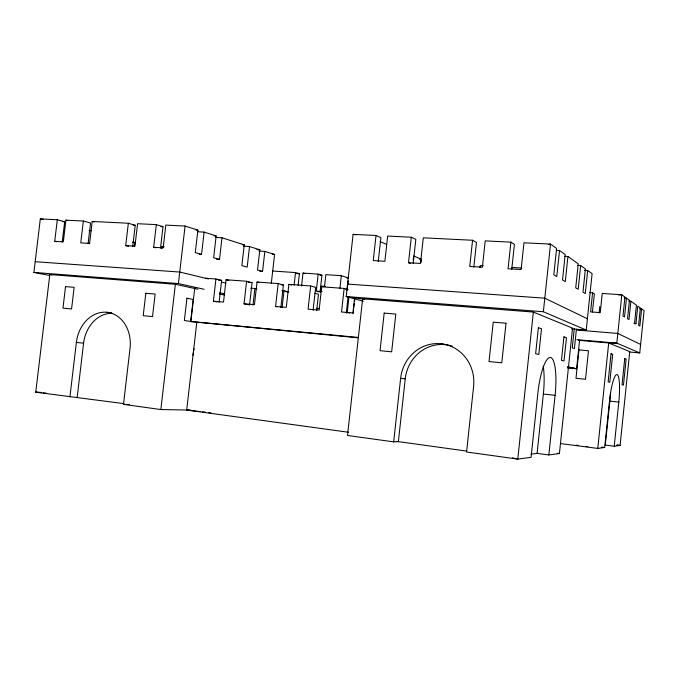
<?xml version="1.0" encoding="UTF-8"?>
<svg xmlns="http://www.w3.org/2000/svg" width="678" height="678" viewBox="0 0 678 678"><rect width="100%" height="100%" fill="white"/><g stroke="black" fill="none" stroke-linecap="round" stroke-linejoin="round"><path stroke-width="1.02" d="M624.548 297.956L626.472 298.091L624.523 316.906L622.98 315.99L624.947 297.006L621.819 294.786L602.25 293.455L600.259 312.626L590.589 311.888L592.58 292.794L589.563 292.591M610.497 392.401A27.145 4.882 -84.1 0 1 609.853 401.13L605.301 445.082L614.226 446.226L618.785 402.122A27.247 4.67 -84.1 0 0 616.938 374.544A27.247 4.67 -84.1 0 0 609.488 401.13L604.691 447.497L597.776 448.421L560.655 443.59M628.803 301.083L630.879 301.227L628.989 319.567L627.531 318.694L629.438 300.201L626.472 298.091M633.947 323.55L635.947 323.711L637.761 306.117L640.354 307.956L638.574 325.279L639.854 326.042L641.625 308.863L639.668 308.719M629.277 351.984L639.752 352.924L644.1 310.617L641.625 308.863M564.799 256.318L567.918 256.487L565.283 281.624L562.52 279.98L565.189 254.547L559.528 250.521L556.553 250.368M548.833 454.955L555.096 395.333A37.154 8.687 -84 0 0 550.341 357.501A37.154 8.687 -84 0 0 537.824 393.494L531.086 457.328L517.789 459.099L466.566 451.989L473.608 386.435A38.875 36.714 -85 0 0 441.302 343.78A38.875 36.714 -85 0 0 400.622 378.341L393.672 441.87L347.509 435.462L362.645 298.82L533.357 312.066L572.554 328.144L559.418 453.54L548.833 454.955L537.095 453.37L530.933 454.116M577.707 265.378L580.682 265.547L578.19 289.311L575.724 287.845L578.241 263.818L567.918 256.487M574.3 328.389L572.266 347.822L574.41 348.517L576.427 329.271L578.902 330.288M567.545 367.883L576.605 368.781L579.571 340.415M584.538 270.344L587.682 270.53L585.275 293.532L582.97 292.159L585.402 268.903L580.682 265.547M571.495 328.83L586.224 330.05L592.106 273.675L587.682 270.53M592.386 312.024L594.394 293.921L592.58 292.794M599.123 312.872L599.776 306.583M597.776 448.421L608.708 342.966L616.819 343.127L639.752 352.924M363.349 301.235L346.195 296.515L353.102 234.359L376.027 235.486L373.256 260.581L384.884 261.284L387.663 236.063L411.3 237.232L408.503 262.708L420.496 263.437L423.292 237.825L472.566 240.258L469.744 266.42L482.389 267.183L485.211 240.885L510.907 242.156L508.068 268.734L521.119 269.522L523.967 242.8L550.511 244.105L556.596 248.436L553.816 274.802L556.782 276.565L559.528 250.521M511.737 269.539L514.424 244.334L510.907 242.156M533.357 312.066L517.789 459.099L512.644 457.87M586.224 330.05L543.366 311.736L550.511 244.105L548.485 244.419M537.095 453.37L543.349 394.037A36.968 9.06 -84 0 0 543.214 366.188M473.812 267.242L476.481 242.427L472.566 240.258M479.965 267.624L480.185 265.547L483.312 265.734M413.19 259.988L413.521 256.962M413.19 263.513L415.826 239.376L411.3 237.232M452.201 346.119A38.417 36.349 -85.1 0 0 405.241 378.841L398.384 441.632L393.672 441.87M421.063 262.386L421.402 259.284L413.631 255.953M324.499 286.675L325.847 274.641L341.322 275.692L348.492 277.972L346.577 277.836M339.932 288.184L341.322 275.692M205.426 278.226L215.935 278.997L213.384 301.202L223.503 302.057L226.054 279.743L246.597 281.251L244.029 303.786L254.445 304.659L257.021 282.023L278.166 283.582L275.573 306.439L286.302 307.346L288.896 284.37L310.668 285.972L308.066 309.176L319.109 310.109L321.719 286.786L344.153 288.438L341.534 311.999L352.916 312.956L354.518 298.54M347.17 289.896L347.5 286.913M347.721 284.93L348.161 280.955M346.28 313.134L348.085 296.913M347.178 312.88L348.992 296.583M353.153 313.753L353.619 309.617M353.848 307.549L354.306 303.422M354.535 301.354L354.874 298.252M378.273 261.394L380.9 237.622L376.027 235.486M271.285 283.463L274.573 254.487L264.835 251.394L259.004 251.046M280.845 307.6L283.404 284.963L278.166 283.582M282.116 307.541L284.014 290.735L281.963 290.574M294.099 285.184L295.523 272.573L272.336 270.997M298.125 285.192L299.413 273.726L295.523 272.573M301.574 285.989L303.024 273.081L318.185 274.115L321.94 275.268L320.058 292.125M313.083 310.321L315.66 287.353L310.668 285.972M318.185 274.115L316.279 291.108L322.025 291.54M316.677 310.304L318.482 294.227L314.838 293.269M320.465 292.091L321.135 286.141L325.304 286.447M197.798 231.774L204.112 232.096L216.155 235.927L213.646 257.75L219.511 259.394L221.994 237.783L215.824 237.444M219.113 302.38L221.638 280.387L215.935 278.997M221.994 237.783L244.241 244.851L241.868 265.632L247.19 267.115L249.538 246.529L243.58 246.19M249.538 304.947L252.08 282.641L246.597 281.251M253.013 305.083L254.894 288.497L250.682 288.175M249.538 246.529L259.827 249.801L257.53 270.005L262.564 271.403L264.835 251.394M155.593 247.817L153.669 247.301L156.321 224.63L137.583 223.706L134.947 246.165L125.71 245.606L128.345 223.248L92.2 221.46L89.547 243.885M160.508 248.089L163.008 226.681L156.321 224.63M161.745 248.597L161.983 246.504L163.974 246.623M69.91 396.927L76.377 342.407A33.341 26.993 -82.5 0 1 107.107 312.304A33.341 26.993 -82.5 0 1 130.04 348.348L123.481 404.368L160.839 409.546L175.382 284.277L49.816 274.531L35.739 392.189L124.15 403.673M204.146 289.277L178.407 283.565L185.077 226.054L165.822 225.104L163.161 247.877L153.669 247.301M185.077 226.054L197.9 230.13L195.298 252.631L201.536 254.377L204.112 232.096M357.942 337.83L190.882 321.55L194.764 287.997M348.594 432.267L186.687 410.029L196.79 322.465M77.19 397.172L83.589 343.187A33.002 26.815 -82.5 0 1 111.743 313.27M132.744 246.402L135.227 225.282L128.345 223.248M134.363 246.47L134.829 242.47L132.837 241.936M49.486 275.446L33.9 272.42L40.324 218.901L57.316 219.74L64.664 221.74L62.232 242.08M56.579 241.758L54.732 241.317L57.316 219.74M88.098 243.648L90.547 223.037L83.36 221.028L65.919 220.164L63.334 241.834L54.732 241.317M83.36 221.028L80.758 242.885L89.589 243.419M614.226 446.226L620.082 445.446L629.752 351.602L608.708 342.966L578.334 340.305M618.76 294.955L621.819 294.786L616.819 343.127L576.825 339.636M160.839 409.546L190.815 410.105M126.447 404.435L129.422 404.512M40.943 392.384L35.739 392.189L41.011 392.664M62.783 221.638L64.664 221.74M133.117 225.172L135.227 225.282M160.94 226.571L163.008 226.681M195.993 230.028L197.9 230.13M214.078 235.817L216.155 235.927M89.072 230.596L91.106 230.706M242.241 244.733L244.241 244.851M132.871 242.351L134.829 242.47M256.894 249.631L259.827 249.801M419.368 259.166L421.402 259.284M511.441 267.42L521.857 268.039M272.548 254.36L274.573 254.487L272.488 254.165M199.434 254.242L201.536 254.377M216.426 259.191L219.511 259.394M296.269 273.505L299.413 273.726M319.931 275.132L321.94 275.268M259.649 271.208L262.564 271.403M35.188 261.7L179.746 272.048L208.502 278.972M347.577 284.065L544.798 298.193L587.402 318.762M218.502 280.158L221.638 280.387M248.004 282.345L252.08 282.641M281.311 284.811L283.404 284.963M345.839 289.591L347.865 289.743M285.726 291.701L287.76 291.862M33.9 272.42L178.407 283.565M543.366 311.736L346.195 296.515L364.662 299.379M316.423 308.278L319.584 308.541M577.826 330.11L617.819 333.449L640.625 344.458M43.121 392.859L46.282 393.147M616.955 445.158L620.082 445.446L616.963 445.048M190.882 321.55L358.637 337.458M567.41 367.586L574.52 368.29M76.377 342.407L83.589 343.187M400.622 378.341L405.241 378.841M609.853 401.13L618.785 402.122M543.349 394.037L555.096 395.333M186.687 410.029L200.315 411.605M202.408 411.851L205.553 412.207M208.697 412.571L210.79 412.817M601.581 447.099L604.691 447.497M576.368 445.175L578.461 445.446M585.792 446.395L587.885 446.666M557.35 453.26L559.418 453.54M396.376 441.353L466.371 451.048M43.299 219.35L40.324 218.901L42.299 219.426M106.751 312.261L111.743 313.05M353.102 234.359L356.179 234.859M49.816 274.531L51.884 274.937M213.384 301.202L217.206 301.99M244.029 303.786L248.623 304.753M440.734 343.721L444.946 344.636M175.382 284.277L197.959 289.235M219.511 293.972L224.647 295.099M275.573 306.439L277.336 306.829M219.587 292.701L224.732 293.845M567.41 366.612L576.605 368.781M221.85 282.192L225.952 283.175M346.704 312.261L349.772 312.999M254.894 288.497L256.886 288.981M226.054 279.743L228.876 280.438M284.014 290.735L288.786 291.938M257.021 282.023L258.818 282.489M125.71 245.606L128.676 246.377M288.896 284.37L291.472 285.065M317.228 291.362L319.109 291.871M65.919 220.164L67.741 220.664M161.983 246.504L163.822 247.004M92.2 221.46L94.234 222.037M344.153 288.438L347.933 289.54M303.024 273.081L304.947 273.658M408.503 262.708L410.334 263.454M380.027 241.563L386.46 244.317M635.947 323.711L634.6 322.906L636.43 305.168L630.879 301.227M193.01 355.28A32.061 17.442 -83.3 0 1 193.408 352.441M193.747 350.551A32.061 17.442 -83.3 0 1 194.154 348.687M624.743 358.628L622.048 384.799L623.463 385.096L626.141 359.128L624.743 358.628M563.927 336.839L561.46 360.332L564.02 360.984L566.461 337.746L563.927 336.839M578.961 349.899L575.995 378.282L585.504 379.265L588.47 350.772L578.961 349.899M611.056 353.721L608.132 381.943L609.785 382.282L612.683 354.306L611.056 353.721M506.008 323.228L501.788 362.806L489.033 361.535L493.245 322.169L506.008 323.228M538.391 327.694L535.637 353.713L538.781 354.518L541.502 328.805L538.391 327.694M384.18 313.1L380.044 350.67L391.664 351.823L395.808 314.067L384.18 313.1M145.821 293.286L143.202 315.702L152.525 316.575L155.152 294.057L145.821 293.286M186.942 298.218L184.365 320.482L190.637 321.508L193.179 299.473L186.942 298.218M65.537 286.608L62.969 308.143L71.571 308.948L74.148 287.328L65.537 286.608"/></g></svg>
